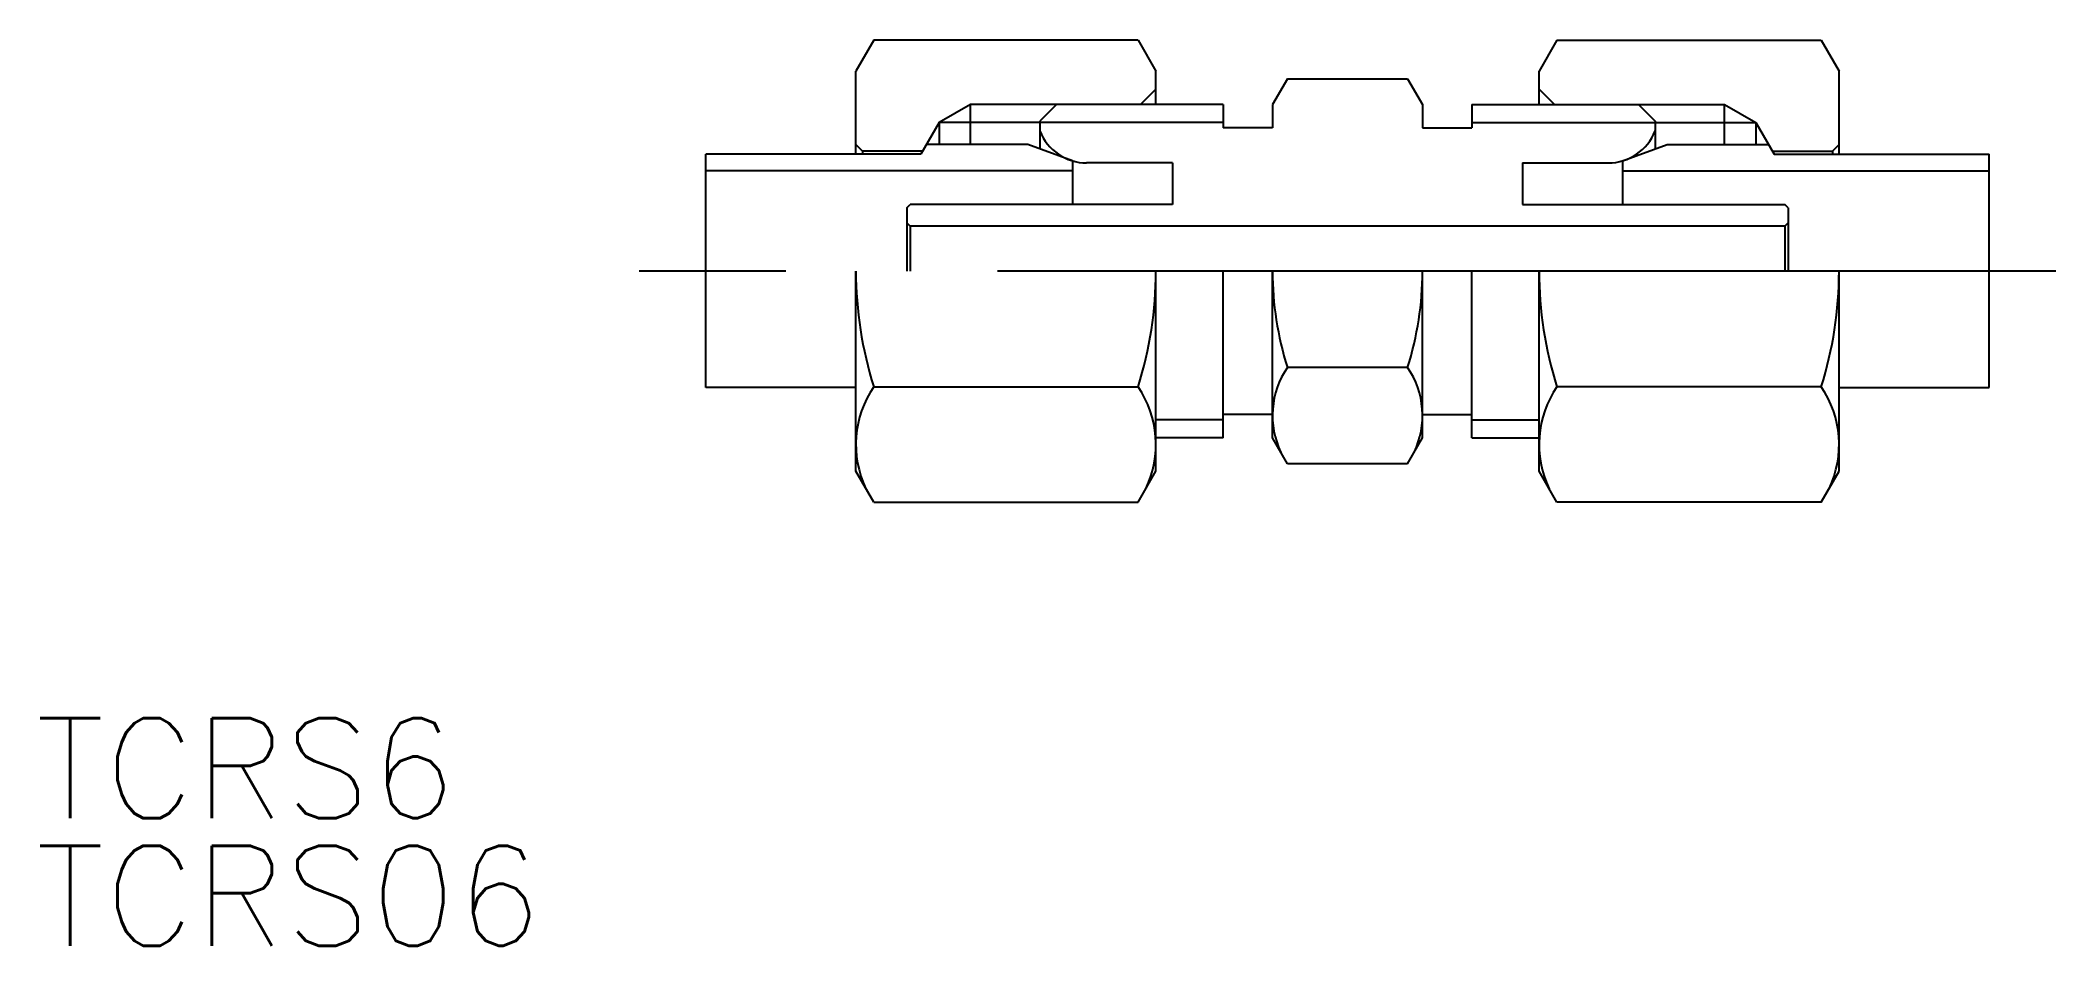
# Model space of a CAD drawing. Extents: x -20 to 40.5, y -20.2 to 6.9.
import ezdxf

# ---------------------------------------------------------------- set-up
doc = ezdxf.new("R2010")
doc.units = 0
doc.linetypes.add('CENTER', pattern=[50.8, 31.75, -6.35, 6.35, -6.35])
doc.layers.get('0').update_dxf_attribs({"linetype": 'CONTINUOUS'})
doc.layers.add('CENTER', color=1, linetype='CENTER')
doc.styles.get("Standard").update_dxf_attribs({"font": 'txt.shx', "height": 3, "bigfont": 'bigfont.shx'})

msp = doc.modelspace()

# ---------------------------------------------------------------- linework, layer by layer
at = {"color": 7, "linetype": 'CONTINUOUS'}
for p, q in [((5.036, 6.928), (4.5, 6)), ((12.964, 6.928), (5.036, 6.928)), ((12.964, 6.928), (13.5, 6)), ((25.536, 6.928), (25, 6)), ((25.536, 6.928), (33.464, 6.928)), ((33.464, 6.928), (34, 6)), ((4.5, 3.51), (4.5, 6)), ((13.5, 5.458), (13.041, 5)), ((13.5, 5), (13.5, 6)), ((17.447, 5.774), (17, 5)), ((17.447, 5.774), (21.053, 5.774)), ((21.053, 5.774), (21.5, 5)), ((25, 5), (25, 6)), ((25, 5.458), (25.458, 5)), ((34, 3.51), (34, 6)), ((7.936, 3.8), (7.936, 5)), ((10.523, 5), (10.023, 4.5)), ((15.523, 5), (10.523, 5)), ((15.523, 5), (15.523, 4.3)), ((17, 5), (17, 4.3)), ((21.5, 5), (21.5, 4.3)), ((22.977, 5), (27.977, 5)), ((22.977, 5), (22.977, 4.3)), ((27.977, 5), (28.477, 4.5)), ((30.564, 3.8), (30.564, 5)), ((6.998, 4.458), (6.45, 3.51)), ((10.023, 4.458), (6.998, 4.458)), ((6.998, 4.458), (6.998, 3.8)), ((10.023, 4.5), (10.023, 3.669)), ((17, 4.3), (15.523, 4.3)), ((21.5, 4.3), (22.977, 4.3)), ((28.477, 4.5), (28.477, 3.669)), ((28.477, 4.458), (31.502, 4.458)), ((31.502, 4.458), (32.05, 3.51)), ((31.502, 4.458), (31.502, 3.8)), ((4.5, 3.803), (4.7, 3.603)), ((9.663, 3.8), (6.618, 3.8)), ((11, 3.313), (9.663, 3.8)), ((27.5, 3.313), (28.837, 3.8)), ((28.837, 3.8), (31.882, 3.8)), ((34, 3.803), (33.8, 3.603)), ((6.45, 3.51), (0, 3.51)), ((0, -3.49), (0, 3.51)), ((4.7, 3.603), (4.7, 3.51)), ((6.504, 3.603), (4.7, 3.603)), ((11, 3.313), (11, 2)), ((14, 3.25), (11.423, 3.25)), ((14, 3.25), (14, 2)), ((24.5, 3.25), (24.5, 2)), ((24.5, 3.25), (27.077, 3.25)), ((27.5, 3.313), (27.5, 2)), ((31.996, 3.603), (33.8, 3.603)), ((32.05, 3.51), (38.5, 3.51)), ((33.8, 3.603), (33.8, 3.51)), ((38.5, -3.49), (38.5, 3.51)), ((11, 3.01), (0, 3.01)), ((27.5, 3.01), (38.5, 3.01)), ((6.023, 1.9), (6.123, 2)), ((6.023, 1.9), (6.023, 0)), ((14, 2), (6.123, 2)), ((24.5, 2), (32.377, 2)), ((32.477, 1.9), (32.377, 2)), ((32.477, 1.9), (32.477, 0)), ((6.023, 1.45), (6.123, 1.35)), ((32.377, 1.35), (6.123, 1.35)), ((6.123, 1.35), (6.123, 0)), ((32.477, 1.45), (32.377, 1.35)), ((32.377, 1.35), (32.377, 0)), ((4.5, -6), (4.5, 0)), ((13.5, -6), (13.5, 0)), ((15.523, -5), (15.523, 0)), ((17, -5), (17, 0)), ((21.5, -5), (21.5, 0)), ((22.977, -5), (22.977, 0)), ((25, -6), (25, 0)), ((34, -6), (34, 0)), ((21.053, -2.887), (17.447, -2.887)), ((4.5, -3.49), (0, -3.49)), ((5.036, -3.464), (12.964, -3.464)), ((33.464, -3.464), (25.536, -3.464)), ((34, -3.49), (38.5, -3.49)), ((17, -4.3), (15.523, -4.3)), ((21.5, -4.3), (22.977, -4.3)), ((15.523, -5), (13.5, -5)), ((17.447, -5.774), (17, -5)), ((21.053, -5.774), (21.5, -5)), ((22.977, -5), (25, -5)), ((5.036, -6.928), (4.5, -6)), ((12.964, -6.928), (13.5, -6)), ((21.053, -5.774), (17.447, -5.774)), ((25.536, -6.928), (25, -6)), ((33.464, -6.928), (34, -6)), ((5.036, -6.928), (12.964, -6.928)), ((33.464, -6.928), (25.536, -6.928))]:
    msp.add_line(p, q, dxfattribs=at)
at = {"color": 3, "linetype": 'CONTINUOUS'}
for p, q in [((7.936, 5), (6.998, 4.458)), ((10.523, 5), (7.936, 5)), ((27.977, 5), (30.564, 5)), ((30.564, 5), (31.502, 4.458)), ((15.523, 4.458), (10.023, 4.458)), ((22.977, 4.458), (28.477, 4.458)), ((15.523, -4.458), (13.5, -4.458)), ((22.977, -4.458), (25, -4.458))]:
    msp.add_line(p, q, dxfattribs=at)
at = {"color": 7, "linetype": 'CONTINUOUS'}
for centre, radius, start, end in [((11.423, 4.75), 1.5, 201.03947, 270), ((27.077, 4.75), 1.5, 270, 338.96053), ((26.553, 0), 9.553, 180, 197.58795), ((15.964, 0), 11.464, 180, 197.58795), ((2.036, 0), 11.464, 342.41205, 0), ((11.947, 0), 9.553, 342.41205, 0), ((36.464, 0), 11.464, 180, 197.58795), ((22.536, 0), 11.464, 342.41205, 0), ((19.556, -4.33), 2.556, 145.61575, 205.61575), ((18.944, -4.33), 2.556, 334.38425, 34.38425), ((7.567, -5.196), 3.067, 145.61575, 205.61575), ((10.433, -5.196), 3.067, 334.38425, 34.38425), ((28.067, -5.196), 3.067, 145.61575, 205.61575), ((30.933, -5.196), 3.067, 334.38425, 34.38425)]:
    msp.add_arc(centre, radius, start, end, dxfattribs=at)
at = {"layer": 'CENTER', "color": 1, "linetype": 'CENTER'}
msp.add_line((40.5, 0), (-2, 0), dxfattribs=at)

# ---------------------------------------------------------------- texts
at = {"color": 7, "linetype": 'CONTINUOUS'}
for s, p in [('TCRS6', (-20.102, -16.41)), ('TCRS06', (-20.102, -20.232))]:
    msp.add_text(s, height=3, dxfattribs=at).set_placement(p)

doc.saveas('drawing.dxf')
